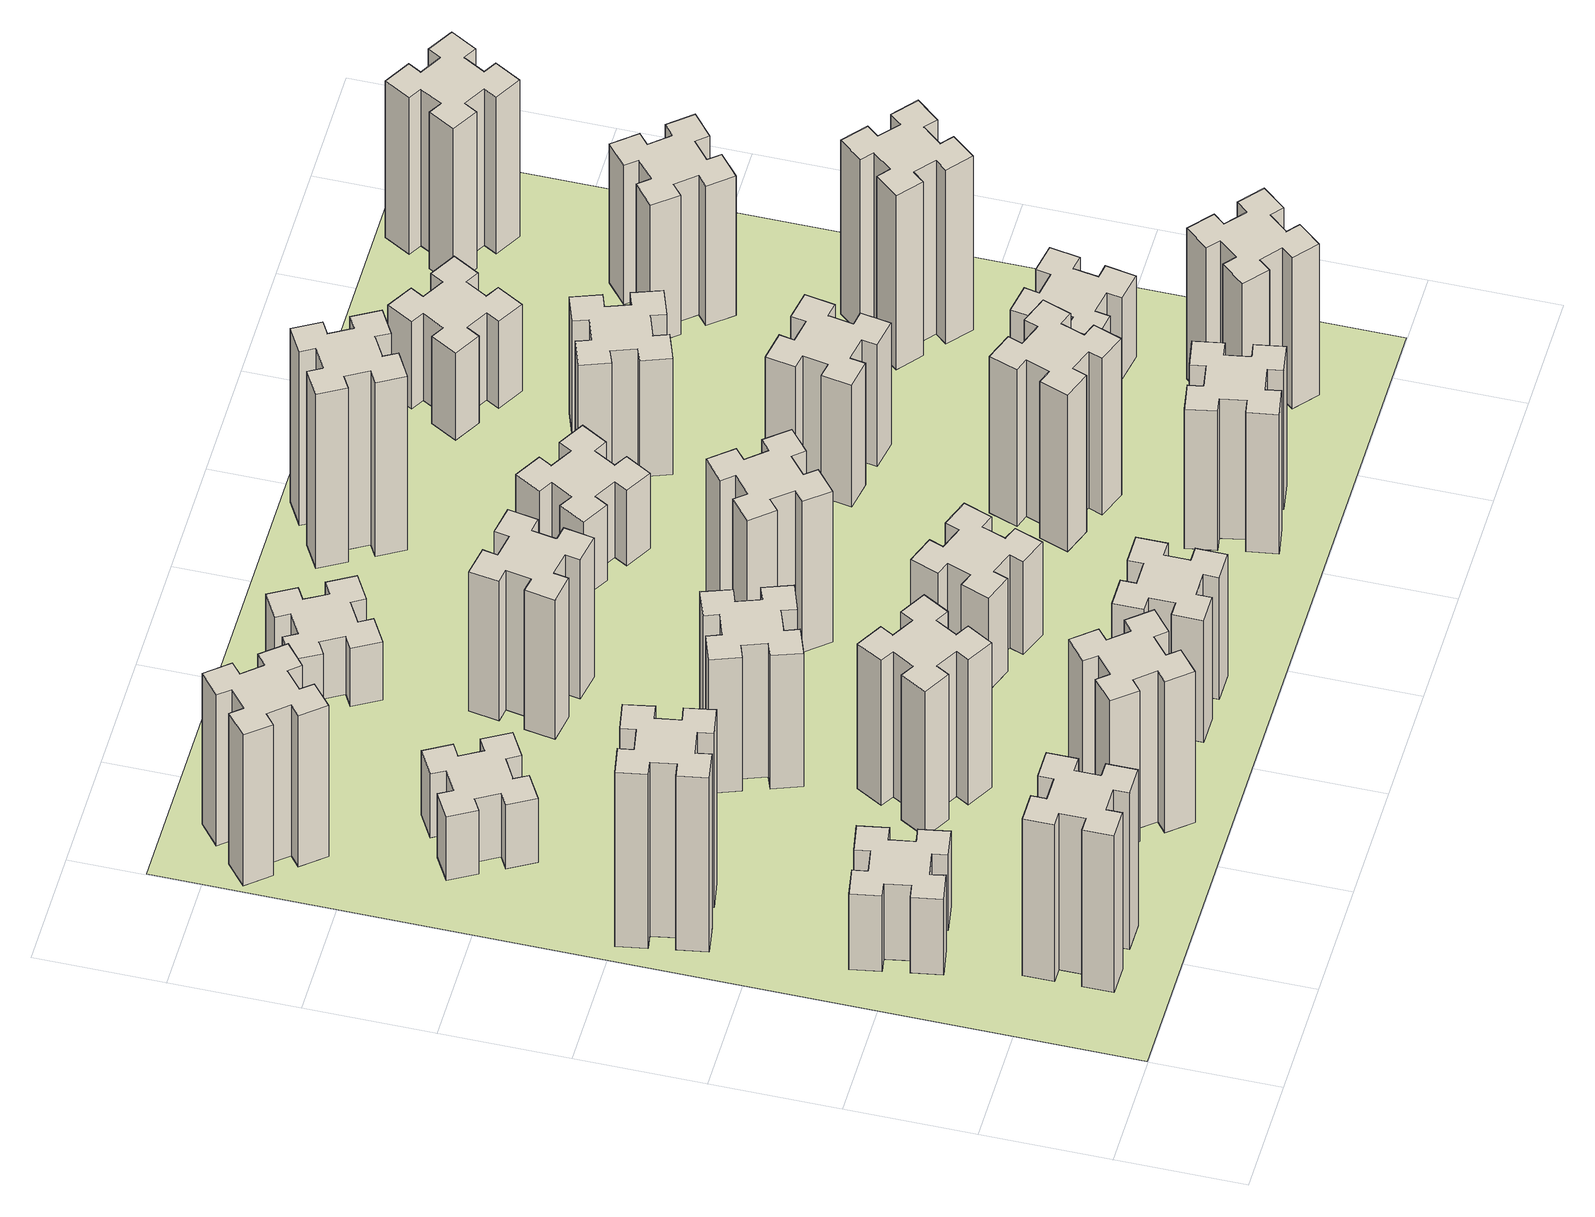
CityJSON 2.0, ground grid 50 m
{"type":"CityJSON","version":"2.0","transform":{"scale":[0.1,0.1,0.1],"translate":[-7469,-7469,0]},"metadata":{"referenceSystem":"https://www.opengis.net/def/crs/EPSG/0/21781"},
"CityObjects":{
"building1":{"type":"Building","attributes":{"class":"1000","function":"1000","usage":"1000","yearOfConstruction":2016,"roofType":"1000","measuredHeight":81,"storeysAboveGround":30,"storeysBelowGround":0},"geometry":[{"type":"Solid","lod":"1","boundaries":[[[[0,1,2,3,4,5,6,7,8,9,10,11,12,13,14,15,16,17,18,19]],[[17,16,20,21]],[[16,15,22,20]],[[15,14,23,22]],[[14,13,24,23]],[[13,12,25,24]],[[12,11,26,25]],[[11,10,27,26]],[[10,9,28,27]],[[9,8,29,28]],[[8,7,30,29]],[[7,6,31,30]],[[6,5,32,31]],[[5,4,33,32]],[[4,3,34,33]],[[3,2,35,34]],[[2,1,36,35]],[[1,0,37,36]],[[0,19,38,37]],[[19,18,39,38]],[[18,17,21,39]],[[24,25,26,27,28,29,30,31,32,33,34,35,36,37,38,39,21,20,22,23]]]]}]},
"building2":{"type":"Building","attributes":{"class":"1000","function":"1000","usage":"1000","yearOfConstruction":2016,"roofType":"1000","measuredHeight":39,"storeysAboveGround":30,"storeysBelowGround":0},"geometry":[{"type":"Solid","lod":"1","boundaries":[[[[40,41,42,43,44,45,46,47,48,49,50,51,52,53,54,55,56,57,58,59]],[[57,56,60,61]],[[56,55,62,60]],[[55,54,63,62]],[[54,53,64,63]],[[53,52,65,64]],[[52,51,66,65]],[[51,50,67,66]],[[50,49,68,67]],[[49,48,69,68]],[[48,47,70,69]],[[47,46,71,70]],[[46,45,72,71]],[[45,44,73,72]],[[44,43,74,73]],[[43,42,75,74]],[[42,41,76,75]],[[41,40,77,76]],[[40,59,78,77]],[[59,58,79,78]],[[58,57,61,79]],[[64,65,66,67,68,69,70,71,72,73,74,75,76,77,78,79,61,60,62,63]]]]}]},
"building3":{"type":"Building","attributes":{"class":"1000","function":"1000","usage":"1000","yearOfConstruction":2016,"roofType":"1000","measuredHeight":90,"storeysAboveGround":30,"storeysBelowGround":0},"geometry":[{"type":"Solid","lod":"1","boundaries":[[[[80,81,82,83,84,85,86,87,88,89,90,91,92,93,94,95,96,97,98,99]],[[97,96,100,101]],[[96,95,102,100]],[[95,94,103,102]],[[94,93,104,103]],[[93,92,105,104]],[[92,91,106,105]],[[91,90,107,106]],[[90,89,108,107]],[[89,88,109,108]],[[88,87,110,109]],[[87,86,111,110]],[[86,85,112,111]],[[85,84,113,112]],[[84,83,114,113]],[[83,82,115,114]],[[82,81,116,115]],[[81,80,117,116]],[[80,99,118,117]],[[99,98,119,118]],[[98,97,101,119]],[[104,105,106,107,108,109,110,111,112,113,114,115,116,117,118,119,101,100,102,103]]]]}]},
"building4":{"type":"Building","attributes":{"class":"1000","function":"1000","usage":"1000","yearOfConstruction":2016,"roofType":"1000","measuredHeight":33,"storeysAboveGround":30,"storeysBelowGround":0},"geometry":[{"type":"Solid","lod":"1","boundaries":[[[[120,121,122,123,124,125,126,127,128,129,130,131,132,133,134,135,136,137,138,139]],[[137,136,140,141]],[[136,135,142,140]],[[135,134,143,142]],[[134,133,144,143]],[[133,132,145,144]],[[132,131,146,145]],[[131,130,147,146]],[[130,129,148,147]],[[129,128,149,148]],[[128,127,150,149]],[[127,126,151,150]],[[126,125,152,151]],[[125,124,153,152]],[[124,123,154,153]],[[123,122,155,154]],[[122,121,156,155]],[[121,120,157,156]],[[120,139,158,157]],[[139,138,159,158]],[[138,137,141,159]],[[144,145,146,147,148,149,150,151,152,153,154,155,156,157,158,159,141,140,142,143]]]]}]},
"building5":{"type":"Building","attributes":{"class":"1000","function":"1000","usage":"1000","yearOfConstruction":2016,"roofType":"1000","measuredHeight":78,"storeysAboveGround":30,"storeysBelowGround":0},"geometry":[{"type":"Solid","lod":"1","boundaries":[[[[160,161,162,163,164,165,166,167,168,169,170,171,172,173,174,175,176,177,178,179]],[[177,176,180,181]],[[176,175,182,180]],[[175,174,183,182]],[[174,173,184,183]],[[173,172,185,184]],[[172,171,186,185]],[[171,170,187,186]],[[170,169,188,187]],[[169,168,189,188]],[[168,167,190,189]],[[167,166,191,190]],[[166,165,192,191]],[[165,164,193,192]],[[164,163,194,193]],[[163,162,195,194]],[[162,161,196,195]],[[161,160,197,196]],[[160,179,198,197]],[[179,178,199,198]],[[178,177,181,199]],[[184,185,186,187,188,189,190,191,192,193,194,195,196,197,198,199,181,180,182,183]]]]}]},
"building6":{"type":"Building","attributes":{"class":"1000","function":"1000","usage":"1000","yearOfConstruction":2016,"roofType":"1000","measuredHeight":78,"storeysAboveGround":30,"storeysBelowGround":0},"geometry":[{"type":"Solid","lod":"1","boundaries":[[[[200,201,202,203,204,205,206,207,208,209,210,211,212,213,214,215,216,217,218,219]],[[217,216,220,221]],[[216,215,222,220]],[[215,214,223,222]],[[214,213,224,223]],[[213,212,225,224]],[[212,211,226,225]],[[211,210,227,226]],[[210,209,228,227]],[[209,208,229,228]],[[208,207,230,229]],[[207,206,231,230]],[[206,205,232,231]],[[205,204,233,232]],[[204,203,234,233]],[[203,202,235,234]],[[202,201,236,235]],[[201,200,237,236]],[[200,219,238,237]],[[219,218,239,238]],[[218,217,221,239]],[[224,225,226,227,228,229,230,231,232,233,234,235,236,237,238,239,221,220,222,223]]]]}]},
"building7":{"type":"Building","attributes":{"class":"1000","function":"1000","usage":"1000","yearOfConstruction":2016,"roofType":"1000","measuredHeight":75,"storeysAboveGround":30,"storeysBelowGround":0},"geometry":[{"type":"Solid","lod":"1","boundaries":[[[[240,241,242,243,244,245,246,247,248,249,250,251,252,253,254,255,256,257,258,259]],[[257,256,260,261]],[[256,255,262,260]],[[255,254,263,262]],[[254,253,264,263]],[[253,252,265,264]],[[252,251,266,265]],[[251,250,267,266]],[[250,249,268,267]],[[249,248,269,268]],[[248,247,270,269]],[[247,246,271,270]],[[246,245,272,271]],[[245,244,273,272]],[[244,243,274,273]],[[243,242,275,274]],[[242,241,276,275]],[[241,240,277,276]],[[240,259,278,277]],[[259,258,279,278]],[[258,257,261,279]],[[264,265,266,267,268,269,270,271,272,273,274,275,276,277,278,279,261,260,262,263]]]]}]},
"building8":{"type":"Building","attributes":{"class":"1000","function":"1000","usage":"1000","yearOfConstruction":2016,"roofType":"1000","measuredHeight":69,"storeysAboveGround":30,"storeysBelowGround":0},"geometry":[{"type":"Solid","lod":"1","boundaries":[[[[280,281,282,283,284,285,286,287,288,289,290,291,292,293,294,295,296,297,298,299]],[[297,296,300,301]],[[296,295,302,300]],[[295,294,303,302]],[[294,293,304,303]],[[293,292,305,304]],[[292,291,306,305]],[[291,290,307,306]],[[290,289,308,307]],[[289,288,309,308]],[[288,287,310,309]],[[287,286,311,310]],[[286,285,312,311]],[[285,284,313,312]],[[284,283,314,313]],[[283,282,315,314]],[[282,281,316,315]],[[281,280,317,316]],[[280,299,318,317]],[[299,298,319,318]],[[298,297,301,319]],[[304,305,306,307,308,309,310,311,312,313,314,315,316,317,318,319,301,300,302,303]]]]}]},
"building9":{"type":"Building","attributes":{"class":"1000","function":"1000","usage":"1000","yearOfConstruction":2016,"roofType":"1000","measuredHeight":63,"storeysAboveGround":30,"storeysBelowGround":0},"geometry":[{"type":"Solid","lod":"1","boundaries":[[[[320,321,322,323,324,325,326,327,328,329,330,331,332,333,334,335,336,337,338,339]],[[337,336,340,341]],[[336,335,342,340]],[[335,334,343,342]],[[334,333,344,343]],[[333,332,345,344]],[[332,331,346,345]],[[331,330,347,346]],[[330,329,348,347]],[[329,328,349,348]],[[328,327,350,349]],[[327,326,351,350]],[[326,325,352,351]],[[325,324,353,352]],[[324,323,354,353]],[[323,322,355,354]],[[322,321,356,355]],[[321,320,357,356]],[[320,339,358,357]],[[339,338,359,358]],[[338,337,341,359]],[[344,345,346,347,348,349,350,351,352,353,354,355,356,357,358,359,341,340,342,343]]]]}]},
"building10":{"type":"Building","attributes":{"class":"1000","function":"1000","usage":"1000","yearOfConstruction":2016,"roofType":"1000","measuredHeight":72,"storeysAboveGround":30,"storeysBelowGround":0},"geometry":[{"type":"Solid","lod":"1","boundaries":[[[[360,361,362,363,364,365,366,367,368,369,370,371,372,373,374,375,376,377,378,379]],[[377,376,380,381]],[[376,375,382,380]],[[375,374,383,382]],[[374,373,384,383]],[[373,372,385,384]],[[372,371,386,385]],[[371,370,387,386]],[[370,369,388,387]],[[369,368,389,388]],[[368,367,390,389]],[[367,366,391,390]],[[366,365,392,391]],[[365,364,393,392]],[[364,363,394,393]],[[363,362,395,394]],[[362,361,396,395]],[[361,360,397,396]],[[360,379,398,397]],[[379,378,399,398]],[[378,377,381,399]],[[384,385,386,387,388,389,390,391,392,393,394,395,396,397,398,399,381,380,382,383]]]]}]},
"building11":{"type":"Building","attributes":{"class":"1000","function":"1000","usage":"1000","yearOfConstruction":2016,"roofType":"1000","measuredHeight":30,"storeysAboveGround":30,"storeysBelowGround":0},"geometry":[{"type":"Solid","lod":"1","boundaries":[[[[400,401,402,403,404,405,406,407,408,409,410,411,412,413,414,415,416,417,418,419]],[[417,416,420,421]],[[416,415,422,420]],[[415,414,423,422]],[[414,413,424,423]],[[413,412,425,424]],[[412,411,426,425]],[[411,410,427,426]],[[410,409,428,427]],[[409,408,429,428]],[[408,407,430,429]],[[407,406,431,430]],[[406,405,432,431]],[[405,404,433,432]],[[404,403,434,433]],[[403,402,435,434]],[[402,401,436,435]],[[401,400,437,436]],[[400,419,438,437]],[[419,418,439,438]],[[418,417,421,439]],[[424,425,426,427,428,429,430,431,432,433,434,435,436,437,438,439,421,420,422,423]]]]}]},
"building12":{"type":"Building","attributes":{"class":"1000","function":"1000","usage":"1000","yearOfConstruction":2016,"roofType":"1000","measuredHeight":48,"storeysAboveGround":30,"storeysBelowGround":0},"geometry":[{"type":"Solid","lod":"1","boundaries":[[[[440,441,442,443,444,445,446,447,448,449,450,451,452,453,454,455,456,457,458,459]],[[457,456,460,461]],[[456,455,462,460]],[[455,454,463,462]],[[454,453,464,463]],[[453,452,465,464]],[[452,451,466,465]],[[451,450,467,466]],[[450,449,468,467]],[[449,448,469,468]],[[448,447,470,469]],[[447,446,471,470]],[[446,445,472,471]],[[445,444,473,472]],[[444,443,474,473]],[[443,442,475,474]],[[442,441,476,475]],[[441,440,477,476]],[[440,459,478,477]],[[459,458,479,478]],[[458,457,461,479]],[[464,465,466,467,468,469,470,471,472,473,474,475,476,477,478,479,461,460,462,463]]]]}]},
"building13":{"type":"Building","attributes":{"class":"1000","function":"1000","usage":"1000","yearOfConstruction":2016,"roofType":"1000","measuredHeight":78,"storeysAboveGround":30,"storeysBelowGround":0},"geometry":[{"type":"Solid","lod":"1","boundaries":[[[[480,481,482,483,484,485,486,487,488,489,490,491,492,493,494,495,496,497,498,499]],[[497,496,500,501]],[[496,495,502,500]],[[495,494,503,502]],[[494,493,504,503]],[[493,492,505,504]],[[492,491,506,505]],[[491,490,507,506]],[[490,489,508,507]],[[489,488,509,508]],[[488,487,510,509]],[[487,486,511,510]],[[486,485,512,511]],[[485,484,513,512]],[[484,483,514,513]],[[483,482,515,514]],[[482,481,516,515]],[[481,480,517,516]],[[480,499,518,517]],[[499,498,519,518]],[[498,497,501,519]],[[504,505,506,507,508,509,510,511,512,513,514,515,516,517,518,519,501,500,502,503]]]]}]},
"building14":{"type":"Building","attributes":{"class":"1000","function":"1000","usage":"1000","yearOfConstruction":2016,"roofType":"1000","measuredHeight":39,"storeysAboveGround":30,"storeysBelowGround":0},"geometry":[{"type":"Solid","lod":"1","boundaries":[[[[520,521,522,523,524,525,526,527,528,529,530,531,532,533,534,535,536,537,538,539]],[[537,536,540,541]],[[536,535,542,540]],[[535,534,543,542]],[[534,533,544,543]],[[533,532,545,544]],[[532,531,546,545]],[[531,530,547,546]],[[530,529,548,547]],[[529,528,549,548]],[[528,527,550,549]],[[527,526,551,550]],[[526,525,552,551]],[[525,524,553,552]],[[524,523,554,553]],[[523,522,555,554]],[[522,521,556,555]],[[521,520,557,556]],[[520,539,558,557]],[[539,538,559,558]],[[538,537,541,559]],[[544,545,546,547,548,549,550,551,552,553,554,555,556,557,558,559,541,540,542,543]]]]}]},
"building15":{"type":"Building","attributes":{"class":"1000","function":"1000","usage":"1000","yearOfConstruction":2016,"roofType":"1000","measuredHeight":72,"storeysAboveGround":30,"storeysBelowGround":0},"geometry":[{"type":"Solid","lod":"1","boundaries":[[[[560,561,562,563,564,565,566,567,568,569,570,571,572,573,574,575,576,577,578,579]],[[577,576,580,581]],[[576,575,582,580]],[[575,574,583,582]],[[574,573,584,583]],[[573,572,585,584]],[[572,571,586,585]],[[571,570,587,586]],[[570,569,588,587]],[[569,568,589,588]],[[568,567,590,589]],[[567,566,591,590]],[[566,565,592,591]],[[565,564,593,592]],[[564,563,594,593]],[[563,562,595,594]],[[562,561,596,595]],[[561,560,597,596]],[[560,579,598,597]],[[579,578,599,598]],[[578,577,581,599]],[[584,585,586,587,588,589,590,591,592,593,594,595,596,597,598,599,581,580,582,583]]]]}]},
"building16":{"type":"Building","attributes":{"class":"1000","function":"1000","usage":"1000","yearOfConstruction":2016,"roofType":"1000","measuredHeight":90,"storeysAboveGround":30,"storeysBelowGround":0},"geometry":[{"type":"Solid","lod":"1","boundaries":[[[[600,601,602,603,604,605,606,607,608,609,610,611,612,613,614,615,616,617,618,619]],[[617,616,620,621]],[[616,615,622,620]],[[615,614,623,622]],[[614,613,624,623]],[[613,612,625,624]],[[612,611,626,625]],[[611,610,627,626]],[[610,609,628,627]],[[609,608,629,628]],[[608,607,630,629]],[[607,606,631,630]],[[606,605,632,631]],[[605,604,633,632]],[[604,603,634,633]],[[603,602,635,634]],[[602,601,636,635]],[[601,600,637,636]],[[600,619,638,637]],[[619,618,639,638]],[[618,617,621,639]],[[624,625,626,627,628,629,630,631,632,633,634,635,636,637,638,639,621,620,622,623]]]]}]},
"building17":{"type":"Building","attributes":{"class":"1000","function":"1000","usage":"1000","yearOfConstruction":2016,"roofType":"1000","measuredHeight":81,"storeysAboveGround":30,"storeysBelowGround":0},"geometry":[{"type":"Solid","lod":"1","boundaries":[[[[640,641,642,643,644,645,646,647,648,649,650,651,652,653,654,655,656,657,658,659]],[[657,656,660,661]],[[656,655,662,660]],[[655,654,663,662]],[[654,653,664,663]],[[653,652,665,664]],[[652,651,666,665]],[[651,650,667,666]],[[650,649,668,667]],[[649,648,669,668]],[[648,647,670,669]],[[647,646,671,670]],[[646,645,672,671]],[[645,644,673,672]],[[644,643,674,673]],[[643,642,675,674]],[[642,641,676,675]],[[641,640,677,676]],[[640,659,678,677]],[[659,658,679,678]],[[658,657,661,679]],[[664,665,666,667,668,669,670,671,672,673,674,675,676,677,678,679,661,660,662,663]]]]}]},
"building18":{"type":"Building","attributes":{"class":"1000","function":"1000","usage":"1000","yearOfConstruction":2016,"roofType":"1000","measuredHeight":63,"storeysAboveGround":30,"storeysBelowGround":0},"geometry":[{"type":"Solid","lod":"1","boundaries":[[[[680,681,682,683,684,685,686,687,688,689,690,691,692,693,694,695,696,697,698,699]],[[697,696,700,701]],[[696,695,702,700]],[[695,694,703,702]],[[694,693,704,703]],[[693,692,705,704]],[[692,691,706,705]],[[691,690,707,706]],[[690,689,708,707]],[[689,688,709,708]],[[688,687,710,709]],[[687,686,711,710]],[[686,685,712,711]],[[685,684,713,712]],[[684,683,714,713]],[[683,682,715,714]],[[682,681,716,715]],[[681,680,717,716]],[[680,699,718,717]],[[699,698,719,718]],[[698,697,701,719]],[[704,705,706,707,708,709,710,711,712,713,714,715,716,717,718,719,701,700,702,703]]]]}]},
"building19":{"type":"Building","attributes":{"class":"1000","function":"1000","usage":"1000","yearOfConstruction":2016,"roofType":"1000","measuredHeight":60,"storeysAboveGround":30,"storeysBelowGround":0},"geometry":[{"type":"Solid","lod":"1","boundaries":[[[[720,721,722,723,724,725,726,727,728,729,730,731,732,733,734,735,736,737,738,739]],[[737,736,740,741]],[[736,735,742,740]],[[735,734,743,742]],[[734,733,744,743]],[[733,732,745,744]],[[732,731,746,745]],[[731,730,747,746]],[[730,729,748,747]],[[729,728,749,748]],[[728,727,750,749]],[[727,726,751,750]],[[726,725,752,751]],[[725,724,753,752]],[[724,723,754,753]],[[723,722,755,754]],[[722,721,756,755]],[[721,720,757,756]],[[720,739,758,757]],[[739,738,759,758]],[[738,737,741,759]],[[744,745,746,747,748,749,750,751,752,753,754,755,756,757,758,759,741,740,742,743]]]]}]},
"building20":{"type":"Building","attributes":{"class":"1000","function":"1000","usage":"1000","yearOfConstruction":2016,"roofType":"1000","measuredHeight":78,"storeysAboveGround":30,"storeysBelowGround":0},"geometry":[{"type":"Solid","lod":"1","boundaries":[[[[760,761,762,763,764,765,766,767,768,769,770,771,772,773,774,775,776,777,778,779]],[[777,776,780,781]],[[776,775,782,780]],[[775,774,783,782]],[[774,773,784,783]],[[773,772,785,784]],[[772,771,786,785]],[[771,770,787,786]],[[770,769,788,787]],[[769,768,789,788]],[[768,767,790,789]],[[767,766,791,790]],[[766,765,792,791]],[[765,764,793,792]],[[764,763,794,793]],[[763,762,795,794]],[[762,761,796,795]],[[761,760,797,796]],[[760,779,798,797]],[[779,778,799,798]],[[778,777,781,799]],[[784,785,786,787,788,789,790,791,792,793,794,795,796,797,798,799,781,780,782,783]]]]}]},
"building21":{"type":"Building","attributes":{"class":"1000","function":"1000","usage":"1000","yearOfConstruction":2016,"roofType":"1000","measuredHeight":45,"storeysAboveGround":30,"storeysBelowGround":0},"geometry":[{"type":"Solid","lod":"1","boundaries":[[[[800,801,802,803,804,805,806,807,808,809,810,811,812,813,814,815,816,817,818,819]],[[817,816,820,821]],[[816,815,822,820]],[[815,814,823,822]],[[814,813,824,823]],[[813,812,825,824]],[[812,811,826,825]],[[811,810,827,826]],[[810,809,828,827]],[[809,808,829,828]],[[808,807,830,829]],[[807,806,831,830]],[[806,805,832,831]],[[805,804,833,832]],[[804,803,834,833]],[[803,802,835,834]],[[802,801,836,835]],[[801,800,837,836]],[[800,819,838,837]],[[819,818,839,838]],[[818,817,821,839]],[[824,825,826,827,828,829,830,831,832,833,834,835,836,837,838,839,821,820,822,823]]]]}]},
"building22":{"type":"Building","attributes":{"class":"1000","function":"1000","usage":"1000","yearOfConstruction":2016,"roofType":"1000","measuredHeight":42,"storeysAboveGround":30,"storeysBelowGround":0},"geometry":[{"type":"Solid","lod":"1","boundaries":[[[[840,841,842,843,844,845,846,847,848,849,850,851,852,853,854,855,856,857,858,859]],[[857,856,860,861]],[[856,855,862,860]],[[855,854,863,862]],[[854,853,864,863]],[[853,852,865,864]],[[852,851,866,865]],[[851,850,867,866]],[[850,849,868,867]],[[849,848,869,868]],[[848,847,870,869]],[[847,846,871,870]],[[846,845,872,871]],[[845,844,873,872]],[[844,843,874,873]],[[843,842,875,874]],[[842,841,876,875]],[[841,840,877,876]],[[840,859,878,877]],[[859,858,879,878]],[[858,857,861,879]],[[864,865,866,867,868,869,870,871,872,873,874,875,876,877,878,879,861,860,862,863]]]]}]},
"building23":{"type":"Building","attributes":{"class":"1000","function":"1000","usage":"1000","yearOfConstruction":2016,"roofType":"1000","measuredHeight":90,"storeysAboveGround":30,"storeysBelowGround":0},"geometry":[{"type":"Solid","lod":"1","boundaries":[[[[880,881,882,883,884,885,886,887,888,889,890,891,892,893,894,895,896,897,898,899]],[[897,896,900,901]],[[896,895,902,900]],[[895,894,903,902]],[[894,893,904,903]],[[893,892,905,904]],[[892,891,906,905]],[[891,890,907,906]],[[890,889,908,907]],[[889,888,909,908]],[[888,887,910,909]],[[887,886,911,910]],[[886,885,912,911]],[[885,884,913,912]],[[884,883,914,913]],[[883,882,915,914]],[[882,881,916,915]],[[881,880,917,916]],[[880,899,918,917]],[[899,898,919,918]],[[898,897,901,919]],[[904,905,906,907,908,909,910,911,912,913,914,915,916,917,918,919,901,900,902,903]]]]}]},
"building24":{"type":"Building","attributes":{"class":"1000","function":"1000","usage":"1000","yearOfConstruction":2016,"roofType":"1000","measuredHeight":72,"storeysAboveGround":30,"storeysBelowGround":0},"geometry":[{"type":"Solid","lod":"1","boundaries":[[[[920,921,922,923,924,925,926,927,928,929,930,931,932,933,934,935,936,937,938,939]],[[937,936,940,941]],[[936,935,942,940]],[[935,934,943,942]],[[934,933,944,943]],[[933,932,945,944]],[[932,931,946,945]],[[931,930,947,946]],[[930,929,948,947]],[[929,928,949,948]],[[928,927,950,949]],[[927,926,951,950]],[[926,925,952,951]],[[925,924,953,952]],[[924,923,954,953]],[[923,922,955,954]],[[922,921,956,955]],[[921,920,957,956]],[[920,939,958,957]],[[939,938,959,958]],[[938,937,941,959]],[[944,945,946,947,948,949,950,951,952,953,954,955,956,957,958,959,941,940,942,943]]]]}]},
"building25":{"type":"Building","attributes":{"class":"1000","function":"1000","usage":"1000","yearOfConstruction":2016,"roofType":"1000","measuredHeight":81,"storeysAboveGround":30,"storeysBelowGround":0},"geometry":[{"type":"Solid","lod":"1","boundaries":[[[[960,961,962,963,964,965,966,967,968,969,970,971,972,973,974,975,976,977,978,979]],[[977,976,980,981]],[[976,975,982,980]],[[975,974,983,982]],[[974,973,984,983]],[[973,972,985,984]],[[972,971,986,985]],[[971,970,987,986]],[[970,969,988,987]],[[969,968,989,988]],[[968,967,990,989]],[[967,966,991,990]],[[966,965,992,991]],[[965,964,993,992]],[[964,963,994,993]],[[963,962,995,994]],[[962,961,996,995]],[[961,960,997,996]],[[960,979,998,997]],[[979,978,999,998]],[[978,977,981,999]],[[984,985,986,987,988,989,990,991,992,993,994,995,996,997,998,999,981,980,982,983]]]]}]},
"landuse1":{"type":"LandUse","attributes":{"name":"plot1","function":"1010"},"geometry":[{"type":"MultiSurface","lod":"1","boundaries":[[[1000,1001,1002,1003]]]}]}
},
"vertices":[
[585,325,0],[585,425,0],[645,425,0],[645,545,0],[525,545,0],[525,485,0],[425,485,0],[425,545,0],[305,545,0],[305,425,0],[365,425,0],[365,325,0],[305,325,0],[305,205,0],[425,205,0],[425,265,0],[525,265,0],[525,205,0],[645,205,0],[645,325,0],[525,265,810],[525,205,810],[425,265,810],[425,205,810],[305,205,810],[305,325,810],[365,325,810],[365,425,810],[305,425,810],[305,545,810],[425,545,810],[425,485,810],[525,485,810],[525,545,810],[645,545,810],[645,425,810],[585,425,810],[585,325,810],[645,325,810],[645,205,810],
[405,1132,0],[307,1115,0],[297,1174,0],[178,1153,0],[199,1035,0],[258,1045,0],[276,947,0],[217,937,0],[237,818,0],[356,839,0],[345,898,0],[444,916,0],[454,857,0],[572,877,0],[551,996,0],[492,985,0],[475,1084,0],[534,1094,0],[513,1212,0],[395,1191,0],[475,1084,390],[534,1094,390],[492,985,390],[551,996,390],[572,877,390],[454,857,390],[444,916,390],[345,898,390],[356,839,390],[237,818,390],[217,937,390],[276,947,390],[258,1045,390],[199,1035,390],[178,1153,390],[297,1174,390],[307,1115,390],[405,1132,390],[395,1191,390],[513,1212,390],
[305,1972,0],[207,1955,0],[197,2014,0],[78,1993,0],[99,1875,0],[158,1885,0],[176,1787,0],[117,1777,0],[137,1658,0],[256,1679,0],[245,1738,0],[344,1756,0],[354,1697,0],[472,1717,0],[451,1836,0],[392,1825,0],[375,1924,0],[434,1934,0],[413,2052,0],[295,2031,0],[375,1924,900],[434,1934,900],[392,1825,900],[451,1836,900],[472,1717,900],[354,1697,900],[344,1756,900],[245,1738,900],[256,1679,900],[137,1658,900],[117,1777,900],[176,1787,900],[158,1885,900],[99,1875,900],[78,1993,900],[197,2014,900],[207,1955,900],[305,1972,900],[295,2031,900],[413,2052,900],
[487,2475,0],[574,2525,0],[604,2473,0],[708,2533,0],[648,2637,0],[596,2607,0],[546,2694,0],[598,2724,0],[538,2828,0],[434,2768,0],[464,2716,0],[377,2666,0],[347,2718,0],[243,2658,0],[303,2554,0],[355,2584,0],[405,2497,0],[353,2467,0],[413,2363,0],[517,2423,0],[405,2497,330],[353,2467,330],[355,2584,330],[303,2554,330],[243,2658,330],[347,2718,330],[377,2666,330],[464,2716,330],[434,2768,330],[538,2828,330],[598,2724,330],[546,2694,330],[596,2607,330],[648,2637,330],[708,2533,330],[604,2473,330],[574,2525,330],[487,2475,330],[517,2423,330],[413,2363,330],
[308,3219,0],[384,3283,0],[423,3237,0],[515,3314,0],[438,3406,0],[392,3368,0],[327,3444,0],[373,3483,0],[296,3575,0],[204,3498,0],[243,3452,0],[166,3387,0],[128,3433,0],[36,3356,0],[113,3264,0],[159,3303,0],[223,3226,0],[177,3188,0],[254,3096,0],[346,3173,0],[223,3226,780],[177,3188,780],[159,3303,780],[113,3264,780],[36,3356,780],[128,3433,780],[166,3387,780],[243,3452,780],[204,3498,780],[296,3575,780],[373,3483,780],[327,3444,780],[392,3368,780],[438,3406,780],[515,3314,780],[423,3237,780],[384,3283,780],[308,3219,780],[346,3173,780],[254,3096,780],
[1332,408,0],[1267,484,0],[1313,523,0],[1236,615,0],[1144,538,0],[1183,492,0],[1106,427,0],[1068,473,0],[976,396,0],[1053,304,0],[1099,343,0],[1163,266,0],[1117,228,0],[1194,136,0],[1286,213,0],[1248,259,0],[1324,323,0],[1363,277,0],[1455,354,0],[1378,446,0],[1324,323,780],[1363,277,780],[1248,259,780],[1286,213,780],[1194,136,780],[1117,228,780],[1163,266,780],[1099,343,780],[1053,304,780],[976,396,780],[1068,473,780],[1106,427,780],[1183,492,780],[1144,538,780],[1236,615,780],[1313,523,780],[1267,484,780],[1332,408,780],[1378,446,780],[1455,354,780],
[1186,1017,0],[1236,1104,0],[1288,1074,0],[1348,1178,0],[1244,1238,0],[1214,1186,0],[1127,1236,0],[1157,1288,0],[1053,1348,0],[993,1244,0],[1045,1214,0],[995,1127,0],[943,1157,0],[883,1053,0],[987,993,0],[1017,1045,0],[1104,995,0],[1074,943,0],[1178,883,0],[1238,987,0],[1104,995,750],[1074,943,750],[1017,1045,750],[987,993,750],[883,1053,750],[943,1157,750],[995,1127,750],[1045,1214,750],[993,1244,750],[1053,1348,750],[1157,1288,750],[1127,1236,750],[1214,1186,750],[1244,1238,750],[1348,1178,750],[1288,1074,750],[1236,1104,750],[1186,1017,750],[1238,987,750],[1178,883,750],
[1106,1635,0],[1200,1669,0],[1220,1613,0],[1333,1654,0],[1292,1767,0],[1236,1746,0],[1202,1840,0],[1258,1860,0],[1217,1973,0],[1104,1932,0],[1125,1876,0],[1031,1842,0],[1010,1898,0],[897,1857,0],[939,1744,0],[995,1765,0],[1029,1671,0],[973,1650,0],[1014,1537,0],[1127,1579,0],[1029,1671,690],[973,1650,690],[995,1765,690],[939,1744,690],[897,1857,690],[1010,1898,690],[1031,1842,690],[1125,1876,690],[1104,1932,690],[1217,1973,690],[1258,1860,690],[1202,1840,690],[1236,1746,690],[1292,1767,690],[1333,1654,690],[1220,1613,690],[1200,1669,690],[1106,1635,690],[1127,1579,690],[1014,1537,690],
[1865,325,0],[1865,425,0],[1925,425,0],[1925,545,0],[1805,545,0],[1805,485,0],[1705,485,0],[1705,545,0],[1585,545,0],[1585,425,0],[1645,425,0],[1645,325,0],[1585,325,0],[1585,205,0],[1705,205,0],[1705,265,0],[1805,265,0],[1805,205,0],[1925,205,0],[1925,325,0],[1805,265,630],[1805,205,630],[1705,265,630],[1705,205,630],[1585,205,630],[1585,325,630],[1645,325,630],[1645,425,630],[1585,425,630],[1585,545,630],[1705,545,630],[1705,485,630],[1805,485,630],[1805,545,630],[1925,545,630],[1925,425,630],[1865,425,630],[1865,325,630],[1925,325,630],[1925,205,630],
[1315,2527,0],[1332,2625,0],[1391,2615,0],[1412,2733,0],[1294,2754,0],[1284,2695,0],[1185,2712,0],[1196,2771,0],[1077,2792,0],[1057,2674,0],[1116,2664,0],[1098,2565,0],[1039,2576,0],[1018,2457,0],[1137,2437,0],[1147,2496,0],[1245,2478,0],[1235,2419,0],[1353,2398,0],[1374,2517,0],[1245,2478,720],[1235,2419,720],[1147,2496,720],[1137,2437,720],[1018,2457,720],[1039,2576,720],[1098,2565,720],[1116,2664,720],[1057,2674,720],[1077,2792,720],[1196,2771,720],[1185,2712,720],[1284,2695,720],[1294,2754,720],[1412,2733,720],[1391,2615,720],[1332,2625,720],[1315,2527,720],[1374,2517,720],[1353,2398,720],
[1104,3456,0],[1017,3406,0],[987,3458,0],[883,3398,0],[943,3294,0],[995,3324,0],[1045,3237,0],[993,3207,0],[1053,3103,0],[1157,3163,0],[1127,3215,0],[1214,3265,0],[1244,3213,0],[1348,3273,0],[1288,3377,0],[1236,3347,0],[1186,3434,0],[1238,3464,0],[1178,3568,0],[1074,3508,0],[1186,3434,300],[1238,3464,300],[1236,3347,300],[1288,3377,300],[1348,3273,300],[1244,3213,300],[1214,3265,300],[1127,3215,300],[1157,3163,300],[1053,3103,300],[993,3207,300],[1045,3237,300],[995,3324,300],[943,3294,300],[883,3398,300],[987,3458,300],[1017,3406,300],[1104,3456,300],[1074,3508,300],[1178,3568,300],
[1769,1200,0],[1735,1106,0],[1679,1127,0],[1637,1014,0],[1750,973,0],[1771,1029,0],[1865,995,0],[1844,939,0],[1957,897,0],[1998,1010,0],[1942,1031,0],[1976,1125,0],[2032,1104,0],[2073,1217,0],[1960,1258,0],[1940,1202,0],[1846,1236,0],[1867,1292,0],[1754,1333,0],[1713,1220,0],[1846,1236,480],[1867,1292,480],[1940,1202,480],[1960,1258,480],[2073,1217,480],[2032,1104,480],[1976,1125,480],[1942,1031,480],[1998,1010,480],[1957,897,480],[1844,939,480],[1865,995,480],[1771,1029,480],[1750,973,480],[1637,1014,480],[1679,1127,480],[1735,1106,480],[1769,1200,480],[1713,1220,480],[1754,1333,480],
[1723,1972,0],[1646,1907,0],[1608,1953,0],[1516,1876,0],[1593,1784,0],[1639,1823,0],[1703,1746,0],[1657,1708,0],[1734,1616,0],[1826,1693,0],[1788,1739,0],[1864,1803,0],[1903,1757,0],[1995,1834,0],[1918,1926,0],[1872,1888,0],[1807,1964,0],[1853,2003,0],[1776,2095,0],[1684,2018,0],[1807,1964,780],[1853,2003,780],[1872,1888,780],[1918,1926,780],[1995,1834,780],[1903,1757,780],[1864,1803,780],[1788,1739,780],[1826,1693,780],[1734,1616,780],[1657,1708,780],[1703,1746,780],[1639,1823,780],[1593,1784,780],[1516,1876,780],[1608,1953,780],[1646,1907,780],[1723,1972,780],[1684,2018,780],[1776,2095,780],
[2026,2497,0],[2076,2584,0],[2128,2554,0],[2188,2658,0],[2084,2718,0],[2054,2666,0],[1967,2716,0],[1997,2768,0],[1893,2828,0],[1833,2724,0],[1885,2694,0],[1835,2607,0],[1783,2637,0],[1723,2533,0],[1827,2473,0],[1857,2525,0],[1944,2475,0],[1914,2423,0],[2018,2363,0],[2078,2467,0],[1944,2475,390],[1914,2423,390],[1857,2525,390],[1827,2473,390],[1723,2533,390],[1783,2637,390],[1835,2607,390],[1885,2694,390],[1833,2724,390],[1893,2828,390],[1997,2768,390],[1967,2716,390],[2054,2666,390],[2084,2718,390],[2188,2658,390],[2128,2554,390],[2076,2584,390],[2026,2497,390],[2078,2467,390],[2018,2363,390],
[2812,345,0],[2795,444,0],[2854,454,0],[2833,572,0],[2715,551,0],[2725,492,0],[2627,475,0],[2617,534,0],[2498,513,0],[2519,395,0],[2578,405,0],[2596,307,0],[2537,297,0],[2557,178,0],[2676,199,0],[2665,258,0],[2764,276,0],[2774,217,0],[2892,237,0],[2871,356,0],[2764,276,720],[2774,217,720],[2665,258,720],[2676,199,720],[2557,178,720],[2537,297,720],[2596,307,720],[2578,405,720],[2519,395,720],[2498,513,720],[2617,534,720],[2627,475,720],[2725,492,720],[2715,551,720],[2833,572,720],[2854,454,720],[2795,444,720],[2812,345,720],[2871,356,720],[2892,237,720],
[1844,3556,0],[1757,3506,0],[1727,3558,0],[1623,3498,0],[1683,3394,0],[1735,3424,0],[1785,3337,0],[1733,3307,0],[1793,3203,0],[1897,3263,0],[1867,3315,0],[1954,3365,0],[1984,3313,0],[2088,3373,0],[2028,3477,0],[1976,3447,0],[1926,3534,0],[1978,3564,0],[1918,3668,0],[1814,3608,0],[1926,3534,900],[1978,3564,900],[1976,3447,900],[2028,3477,900],[2088,3373,900],[1984,3313,900],[1954,3365,900],[1867,3315,900],[1897,3263,900],[1793,3203,900],[1733,3307,900],[1785,3337,900],[1735,3424,900],[1683,3394,900],[1623,3498,900],[1727,3558,900],[1757,3506,900],[1844,3556,900],[1814,3608,900],[1918,3668,900],
[2680,1102,0],[2586,1136,0],[2607,1192,0],[2494,1233,0],[2453,1120,0],[2509,1100,0],[2475,1006,0],[2419,1027,0],[2377,914,0],[2490,873,0],[2511,929,0],[2605,895,0],[2584,839,0],[2697,797,0],[2738,910,0],[2682,931,0],[2716,1025,0],[2772,1004,0],[2813,1117,0],[2700,1158,0],[2716,1025,810],[2772,1004,810],[2682,931,810],[2738,910,810],[2697,797,810],[2584,839,810],[2605,895,810],[2511,929,810],[2490,873,810],[2377,914,810],[2419,1027,810],[2475,1006,810],[2509,1100,810],[2453,1120,810],[2494,1233,810],[2607,1192,810],[2586,1136,810],[2680,1102,810],[2700,1158,810],[2813,1117,810],
[2664,1955,0],[2565,1972,0],[2576,2031,0],[2457,2052,0],[2437,1934,0],[2496,1924,0],[2478,1825,0],[2419,1836,0],[2398,1717,0],[2517,1697,0],[2527,1756,0],[2625,1738,0],[2615,1679,0],[2733,1658,0],[2754,1777,0],[2695,1787,0],[2712,1885,0],[2771,1875,0],[2792,1993,0],[2674,2014,0],[2712,1885,630],[2771,1875,630],[2695,1787,630],[2754,1777,630],[2733,1658,630],[2615,1679,630],[2625,1738,630],[2527,1756,630],[2517,1697,630],[2398,1717,630],[2419,1836,630],[2478,1825,630],[2496,1924,630],[2437,1934,630],[2457,2052,630],[2576,2031,630],[2565,1972,630],[2664,1955,630],[2674,2014,630],[2792,1993,630],
[2616,2586,0],[2582,2680,0],[2638,2700,0],[2597,2813,0],[2484,2772,0],[2505,2716,0],[2411,2682,0],[2390,2738,0],[2277,2697,0],[2319,2584,0],[2375,2605,0],[2409,2511,0],[2353,2490,0],[2394,2377,0],[2507,2419,0],[2486,2475,0],[2580,2509,0],[2600,2453,0],[2713,2494,0],[2672,2607,0],[2580,2509,600],[2600,2453,600],[2486,2475,600],[2507,2419,600],[2394,2377,600],[2353,2490,600],[2409,2511,600],[2375,2605,600],[2319,2584,600],[2277,2697,600],[2390,2738,600],[2411,2682,600],[2505,2716,600],[2484,2772,600],[2597,2813,600],[2638,2700,600],[2582,2680,600],[2616,2586,600],[2672,2607,600],[2713,2494,600],
[3444,527,0],[3368,592,0],[3406,638,0],[3314,715,0],[3237,623,0],[3283,584,0],[3219,508,0],[3173,546,0],[3096,454,0],[3188,377,0],[3226,423,0],[3303,359,0],[3264,313,0],[3356,236,0],[3433,328,0],[3387,366,0],[3452,443,0],[3498,404,0],[3575,496,0],[3483,573,0],[3452,443,780],[3498,404,780],[3387,366,780],[3433,328,780],[3356,236,780],[3264,313,780],[3303,359,780],[3226,423,780],[3188,377,780],[3096,454,780],[3173,546,780],[3219,508,780],[3283,584,780],[3237,623,780],[3314,715,780],[3406,638,780],[3368,592,780],[3444,527,780],[3483,573,780],[3575,496,780],
[2497,3165,0],[2584,3115,0],[2554,3063,0],[2658,3003,0],[2718,3107,0],[2666,3137,0],[2716,3224,0],[2768,3194,0],[2828,3298,0],[2724,3358,0],[2694,3306,0],[2607,3356,0],[2637,3408,0],[2533,3468,0],[2473,3364,0],[2525,3334,0],[2475,3247,0],[2423,3277,0],[2363,3173,0],[2467,3113,0],[2475,3247,450],[2423,3277,450],[2525,3334,450],[2473,3364,450],[2533,3468,450],[2637,3408,450],[2607,3356,450],[2694,3306,450],[2724,3358,450],[2828,3298,450],[2768,3194,450],[2716,3224,450],[2666,3137,450],[2718,3107,450],[2658,3003,450],[2554,3063,450],[2584,3115,450],[2497,3165,450],[2467,3113,450],[2363,3173,450],
[3167,1016,0],[3265,998,0],[3255,939,0],[3373,918,0],[3394,1037,0],[3335,1047,0],[3352,1145,0],[3411,1135,0],[3432,1253,0],[3314,1274,0],[3304,1215,0],[3205,1232,0],[3216,1291,0],[3097,1312,0],[3077,1194,0],[3136,1184,0],[3118,1085,0],[3059,1096,0],[3038,977,0],[3157,957,0],[3118,1085,420],[3059,1096,420],[3136,1184,420],[3077,1194,420],[3097,1312,420],[3216,1291,420],[3205,1232,420],[3304,1215,420],[3314,1274,420],[3432,1253,420],[3411,1135,420],[3352,1145,420],[3335,1047,420],[3394,1037,420],[3373,918,420],[3255,939,420],[3265,998,420],[3167,1016,420],[3157,957,420],[3038,977,420],
[3226,1703,0],[3303,1639,0],[3264,1593,0],[3356,1516,0],[3433,1608,0],[3387,1646,0],[3452,1723,0],[3498,1684,0],[3575,1776,0],[3483,1853,0],[3444,1807,0],[3368,1872,0],[3406,1918,0],[3314,1995,0],[3237,1903,0],[3283,1864,0],[3219,1788,0],[3173,1826,0],[3096,1734,0],[3188,1657,0],[3219,1788,900],[3173,1826,900],[3283,1864,900],[3237,1903,900],[3314,1995,900],[3406,1918,900],[3368,1872,900],[3444,1807,900],[3483,1853,900],[3575,1776,900],[3498,1684,900],[3452,1723,900],[3387,1646,900],[3433,1608,900],[3356,1516,900],[3264,1593,900],[3303,1639,900],[3226,1703,900],[3188,1657,900],[3096,1734,900],
[3119,2563,0],[3183,2486,0],[3137,2448,0],[3214,2356,0],[3306,2433,0],[3268,2479,0],[3344,2543,0],[3383,2497,0],[3475,2574,0],[3398,2666,0],[3352,2628,0],[3287,2704,0],[3333,2743,0],[3256,2835,0],[3164,2758,0],[3203,2712,0],[3126,2647,0],[3088,2693,0],[2996,2616,0],[3073,2524,0],[3126,2647,720],[3088,2693,720],[3203,2712,720],[3164,2758,720],[3256,2835,720],[3333,2743,720],[3287,2704,720],[3352,2628,720],[3398,2666,720],[3475,2574,720],[3383,2497,720],[3344,2543,720],[3268,2479,720],[3306,2433,720],[3214,2356,720],[3137,2448,720],[3183,2486,720],[3119,2563,720],[3073,2524,720],[2996,2616,720],
[3237,3365,0],[3324,3315,0],[3294,3263,0],[3398,3203,0],[3458,3307,0],[3406,3337,0],[3456,3424,0],[3508,3394,0],[3568,3498,0],[3464,3558,0],[3434,3506,0],[3347,3556,0],[3377,3608,0],[3273,3668,0],[3213,3564,0],[3265,3534,0],[3215,3447,0],[3163,3477,0],[3103,3373,0],[3207,3313,0],[3215,3447,810],[3163,3477,810],[3265,3534,810],[3213,3564,810],[3273,3668,810],[3377,3608,810],[3347,3556,810],[3434,3506,810],[3464,3558,810],[3568,3498,810],[3508,3394,810],[3456,3424,810],[3406,3337,810],[3458,3307,810],[3398,3203,810],[3294,3263,810],[3324,3315,810],[3237,3365,810],[3207,3313,810],[3103,3373,810],
[5,3705,0],[3705,3705,0],[3705,5,0],[5,5,0]
]}
